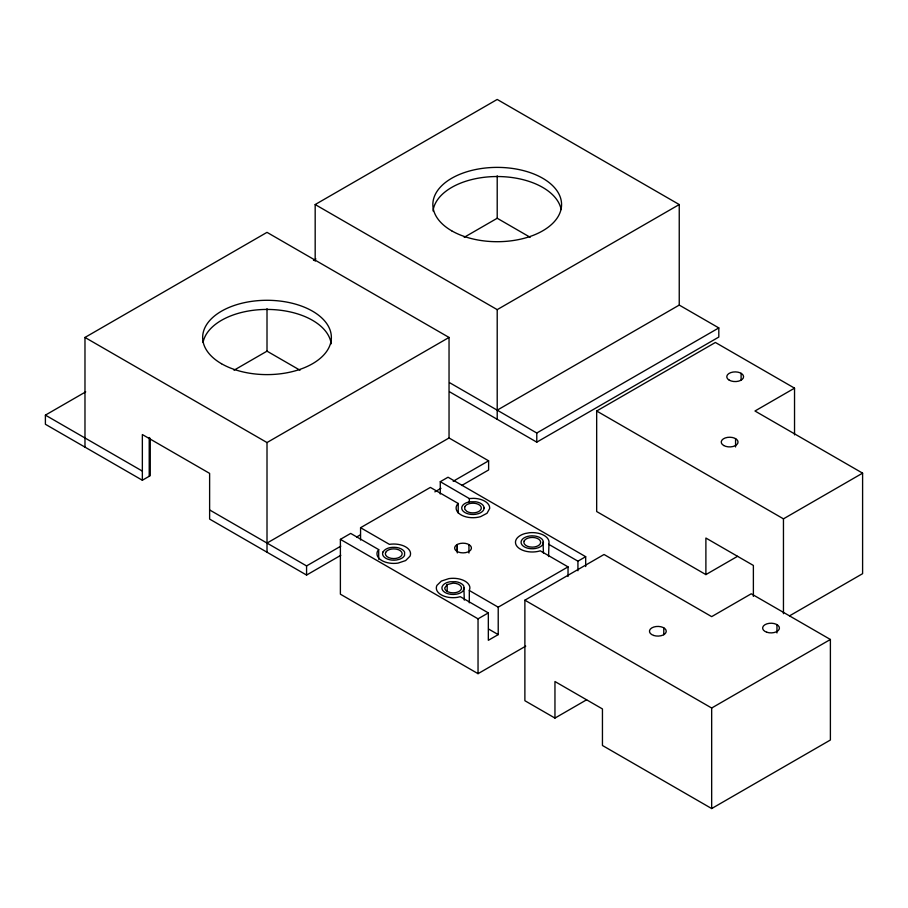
<?xml version="1.0" encoding="UTF-8"?>
<svg xmlns="http://www.w3.org/2000/svg" width="908" height="908" viewBox="0 0 908 908"><rect width="100%" height="100%" fill="white"/><g stroke="black" fill="none" stroke-linecap="round" stroke-linejoin="round"><path stroke-width="1.36" d="M464.306 587.794L462.978 591.051A11.191 6.458 0 0 1 456.338 594.184L453.455 594.456A11.191 6.458 0 0 1 442.219 586.511L443.252 584.934A11.191 6.458 0 0 1 449.891 581.801L455.68 581.699A11.191 6.458 0 0 1 463.829 586.125L464.306 600.131M543.449 542.121L543.143 543.801A11.191 6.458 0 0 1 538.115 547.808L535.448 548.489A11.191 6.458 0 0 1 521.203 543.313A11.191 6.458 0 0 1 531.952 535.834L534.857 536.015A11.191 6.458 0 0 1 542.984 540.453L543.449 553.086M469.311 590.495L469.901 588.089A16.787 9.693 0 0 0 448.938 578.6L441.367 581.063L436.941 585.388A16.787 9.693 0 0 0 457.291 597.385L460.265 596.692L488.334 612.9L488.334 640.31L498.22 634.601L498.22 607.18L469.311 590.495L469.311 602.833M548.568 556.559L548.988 543.12A16.787 9.693 0 0 0 529.307 532.758L525.13 533.518A16.787 9.693 0 0 0 517.061 546.412A16.787 9.693 0 0 0 539.386 551.077L540.169 550.781L568.033 566.876L568.033 576.478M525.743 646.133L478.039 673.668L340.386 594.195L340.386 539.363L350.681 533.416L378.693 549.601L377.535 551.213A16.787 9.693 0 0 0 398.101 563.085L405.626 560.577L409.973 556.229A16.787 9.693 0 0 0 389.407 544.357L360.567 527.707L430.381 487.403L458.211 503.475L458.211 513.065M458.211 503.475L456.906 505.086A16.787 9.693 0 0 0 462.059 515.426A16.787 9.693 0 0 0 480.604 516.641L487.029 513.27L489.673 508.48A16.787 9.693 0 0 0 473.692 498.344L469.322 498.56L440.278 481.694L448.03 477.222L585.683 556.695L585.683 566.535M447.179 584.57L444.716 587.998A8.399 4.846 0 0 0 453.115 592.845L455.283 592.674A8.399 4.846 0 0 0 461.219 589.247L461.502 587.998A8.399 4.846 0 0 0 453.115 583.14L447.179 584.57L447.179 591.596M84.977 447.122L84.977 337.447L267.009 232.357L449.04 337.447L449.04 437.974L267.009 543.075M315.178 261.175L315.178 204.55L497.209 99.449L679.241 204.55L679.241 305.077L497.209 410.166M150.263 438.292L150.263 475.679L142.352 480.241L45.4 424.274L45.4 415.126L85.715 391.859M313.476 260.358L315.916 258.95M234.014 370.214L267.009 351.158L300.003 370.214M464.215 237.306L497.209 218.249L530.204 237.306M84.977 337.447L267.009 442.548L449.04 337.447M315.178 204.55L497.209 309.639L679.241 204.55M209.623 509.944L306.575 565.922L340.784 546.173M356.674 537.003L360.328 534.88M434.853 491.864L440.97 488.334M453.183 481.274L488.618 460.821L488.618 469.958L461.729 485.485M449.596 382.677L536.776 433.014L718.807 327.924L718.807 337.061L536.776 442.151L449.596 391.813M142.352 480.241L142.352 434.546L209.623 473.386L209.623 519.081L306.575 575.059L340.784 555.31M737.546 556.309L705.891 574.594L596.67 511.533L596.67 411.006L715.39 342.464L794.534 388.159L794.534 434.887M794.534 388.159L754.968 411.006L862.6 473.147L862.6 573.674L789.54 615.851M340.386 539.363L478.039 618.836L488.334 612.9M498.22 607.18L568.033 566.876M548.568 544.221L577.931 561.167L585.683 556.695M524.881 600.188L604.036 554.493L711.668 616.634L751.245 593.787L830.389 639.482L830.389 740.009L711.668 808.551L602.447 745.491L602.447 708.944L554.958 681.522L554.958 718.08L524.881 700.715L524.881 600.188L711.668 708.024L830.389 639.482M596.67 411.006L783.456 518.843L862.6 473.147M554.958 718.08L586.613 699.796M679.241 305.077L718.807 327.924M449.04 437.974L488.618 460.821M488.583 629.04L498.22 634.601M45.4 415.126L142.352 471.104M783.456 518.843L783.456 613.706M776.964 624.636L776.964 632.944M753.379 596.386L753.379 565.446L705.891 538.035L705.891 574.594M741.11 373.301L741.11 380.225M735.571 438.655L735.571 446.963M711.668 708.024L711.668 808.551M663.782 627.825L663.782 634.749M577.931 561.167L577.931 570.757M536.776 433.014L536.776 442.151M497.209 175.789L497.209 218.249M497.209 309.639L497.209 419.303M478.039 618.836L478.039 673.668M469.322 498.56L469.322 502.669M468.948 544.618L468.948 553.051M457.303 552.927L457.303 544.494L457.099 551.633M440.278 481.694L440.278 494.031M378.693 549.601L378.693 559.192M360.567 527.707L360.567 540.044M306.575 565.922L306.575 575.059M267.009 308.697L267.009 351.158M267.009 442.548L267.009 552.212M149.218 437.508L149.218 476.28M203.052 342.429A64.355 37.16 0 0 1 268.212 309.435A64.355 37.16 0 0 1 331.182 343.826M433.025 210.917A64.355 37.16 0 0 1 495.995 176.538A64.355 37.16 0 0 1 561.155 209.532M385.65 552.473L385.355 553.721A8.399 4.846 0 0 0 393.754 558.568L395.922 558.409A8.399 4.846 0 0 0 401.858 554.981L402.153 553.721A8.399 4.846 0 0 0 393.754 548.875L391.586 549.045A8.399 4.846 0 0 0 385.65 552.473M484.089 508.026L483.714 509.706A11.191 6.458 0 0 1 478.493 513.622L475.792 514.269A11.191 6.458 0 0 1 462.093 506.358L463.205 504.803A11.191 6.458 0 0 1 470.004 501.784L475.792 501.784A11.191 6.458 0 0 1 483.714 506.358L484.089 508.026M524.154 541.043L523.859 542.303A8.399 4.846 0 0 0 532.258 547.149L534.426 546.979A8.399 4.846 0 0 0 540.657 542.303L540.362 541.043A8.399 4.846 0 0 0 534.426 537.615L532.258 537.457A8.399 4.846 0 0 0 524.154 541.043M464.805 506.732L464.771 509.24L466.916 511.431A8.399 4.846 0 0 0 472.83 512.872L474.998 512.725A8.399 4.846 0 0 0 481.297 508.071L481.024 506.812A8.399 4.846 0 0 0 475.145 503.361L472.966 503.18A8.399 4.846 0 0 0 464.805 506.732M382.994 551.939L382.563 553.608A11.191 6.458 0 0 0 396.456 559.998L399.179 559.373A11.191 6.458 0 0 0 404.514 555.503L404.616 552.155A11.191 6.458 0 0 0 396.841 547.513C391.995 546.888 385.911 547.501 382.994 551.939M469.164 544.721L467.472 543.915A8.399 4.846 0 0 0 456.554 544.948A8.399 4.846 0 0 0 456.906 551.338L458.597 552.143A8.399 4.846 0 0 0 469.527 551.099A8.399 4.846 0 0 0 469.164 544.721M221.495 363.722A64.355 37.16 0 0 0 329.173 347.072A64.355 37.16 0 0 0 250.347 301.558A64.355 37.16 0 0 0 221.495 363.722M451.696 230.814A64.355 37.16 0 0 0 559.373 214.163A64.355 37.16 0 0 0 480.548 168.65A64.355 37.16 0 0 0 451.696 230.814M653.658 635.452A8.399 4.846 0 0 0 666.245 631.253A8.399 4.846 0 0 0 653.658 627.065A8.399 4.846 0 0 0 653.658 635.452M766.829 632.252A8.399 4.846 0 0 0 779.416 628.064A8.399 4.846 0 0 0 766.829 623.864A8.399 4.846 0 0 0 766.829 632.252M723.699 445.499A8.399 4.846 0 0 0 737.75 443.331A8.399 4.846 0 0 0 727.467 437.395A8.399 4.846 0 0 0 723.699 445.499M729.237 380.157A8.399 4.846 0 0 0 743.289 377.989A8.399 4.846 0 0 0 733.006 372.053A8.399 4.846 0 0 0 729.237 380.157"/></g></svg>
